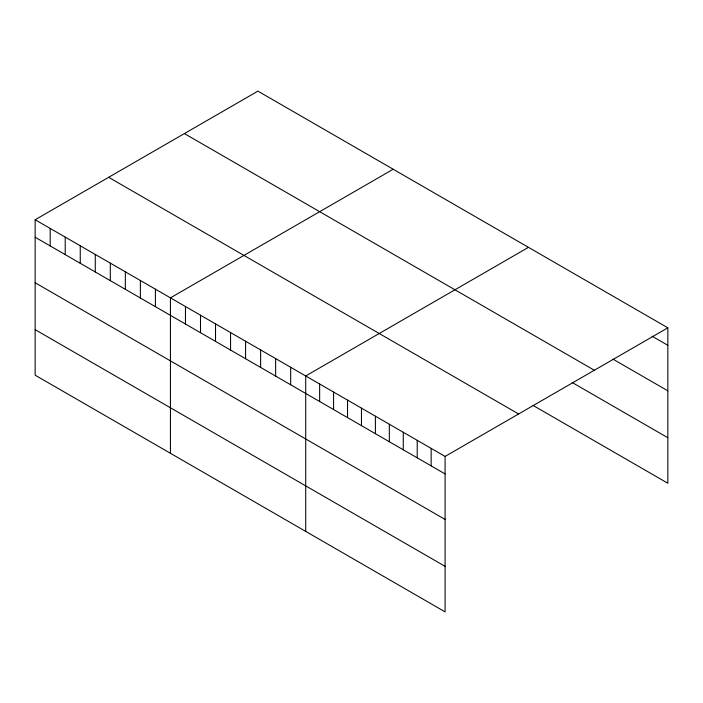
<?xml version="1.0" encoding="UTF-8"?>
<svg xmlns="http://www.w3.org/2000/svg" width="703" height="703" viewBox="0 0 703 703"><rect width="100%" height="100%" fill="white"/><g stroke="black" fill="none" stroke-linecap="round" stroke-linejoin="round"><path stroke-width="1.05" d="M35.15 219.749L445.087 456.423L445.087 611.865L35.15 375.182L35.15 219.749L257.913 91.135L667.85 327.818L667.85 483.251L533.12 405.464M393.188 169.238L170.434 297.852L170.434 453.286M528.471 247.342L305.708 375.956L305.708 531.389M445.087 456.423L667.85 327.818M652.05 336.192L667.85 345.314M613.025 359.18L667.85 390.833M184.397 133.579L594.343 370.253M572.145 382.476L667.85 437.732M108.657 177.305L518.603 413.979M35.15 237.245L445.087 473.927M35.15 282.764L445.087 519.447M35.15 329.663L445.087 566.346M431.15 448.373L431.15 465.878M417.213 440.333L417.213 457.829M403.276 432.283L403.276 449.788M389.339 424.234L389.339 441.739M375.402 416.185L375.402 433.689M361.465 408.144L361.465 425.64M347.528 400.095L347.528 417.6M333.582 392.046L333.582 409.55M319.645 383.996L319.645 401.501M290.682 367.274L290.682 384.778M275.646 358.6L275.646 376.096M260.62 349.918L260.62 367.423M245.584 341.236L245.584 358.741M230.558 332.563L230.558 350.068M215.522 323.881L215.522 341.386M200.496 315.208L200.496 332.712M185.46 306.526L185.46 324.03M155.398 289.17L155.398 306.675M140.372 280.497L140.372 297.993M125.336 271.815L125.336 289.32M110.309 263.133L110.309 280.638M95.274 254.46L95.274 271.964M80.247 245.778L80.247 263.282M65.212 237.104L65.212 254.609M50.185 228.422L50.185 245.927"/></g></svg>
